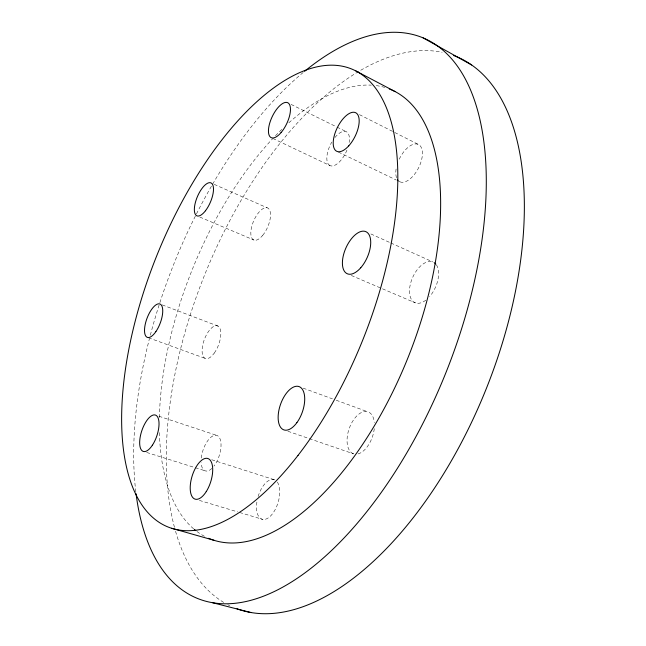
<?xml version="1.0" encoding="UTF-8"?>
<svg xmlns="http://www.w3.org/2000/svg" width="646" height="646" viewBox="0 0 646 646"><rect width="100%" height="100%" fill="white"/><g stroke="black" fill="none" stroke-linecap="round" stroke-linejoin="round"><path stroke-width="0.48" stroke-dasharray="3.23 2.42" d="M199.38 500.416L237.688 511.898M239.601 512.472L262.591 519.368M146.69 452.458L194.357 467.413M195.31 467.712L204.839 470.7M211.743 459.742L274.235 479.703M158.948 416.234L216.596 435.323M287.89 431.262L353.75 453.896M148.507 337.793L205.63 358.554M303.168 388.141L332.456 398.865M336.235 400.245L367.404 411.663M162.227 304.904L218.057 326.109M199.848 217.072L253.999 240.086M351.319 275.471L415.402 302.893M214.222 184.376L267.161 207.786M370.877 233.949L389.958 242.573M390.87 242.977L432.667 261.856M272.878 138.454L329.856 165.521A18.807 8.681 -64.3 0 0 347.104 149.791M338.48 152.117L396.119 179.968M397.015 180.404L399.721 181.712M291.096 104.402L336.146 126.681M337.042 127.125L346.054 131.582M359.442 114.633L418.648 144.583M436.413 264.868A22.271 12.427 -65.8 0 1 429.622 296.587M425.851 300.164A22.271 12.427 -65.8 0 1 410.153 285.128A22.271 12.427 -65.8 0 1 433.724 262.341M353.346 453.758A22.206 12.322 -71 0 1 353.386 420.118A22.206 12.322 -71 0 1 374.341 422.524M374.268 428.702A22.206 12.322 -71 0 1 357.973 453.936M277.287 482.077A20.68 10.425 -73.2 0 1 270.311 516.235A20.68 10.425 -73.2 0 1 256.963 501.53M258.125 496.516A20.68 10.425 -73.2 0 1 274.833 479.946M201.269 458.038A18.661 8.559 -72 0 1 211.371 436.882A18.661 8.559 -72 0 1 220.956 443.035A18.661 8.559 -72 0 1 213.923 466.154M211.848 468.455A18.661 8.559 -72 0 1 201.124 462.657M334.911 137.533A18.807 8.681 -64.3 0 1 349.163 142.411M329.904 165.546A18.807 8.681 -64.3 0 1 331.794 142.072M399.22 159.191A20.842 10.594 -63.2 0 1 418.471 144.494A20.842 10.594 -63.2 0 1 418.164 168.654A20.842 10.594 -63.2 0 1 398.937 181.235M396.539 177.787A20.842 10.594 -63.2 0 1 396.345 167.621M204.443 536.269A242.161 116.514 -68.2 0 1 196.57 531.214M193.622 528.832A242.161 116.514 -68.2 0 1 159.36 430.85M159.376 417.566A242.161 116.514 -68.2 0 1 272.782 138.567M275.495 135.717A242.161 116.514 -68.2 0 1 281.817 129.37M288.843 122.805A242.161 116.514 -68.2 0 1 371.297 85.143M376.247 85.611A242.161 116.514 -68.2 0 1 384.741 87.404M135.83 491.921A302.126 146.481 -68.2 0 1 149.379 338.884M150.34 335.177A302.126 146.481 -68.2 0 1 303.127 72.522M229.758 605.706A297.103 151.875 -68.2 0 1 227.804 604.721M223.718 602.419A297.103 151.875 -68.2 0 1 175.219 530.1M174.46 527.306A297.103 151.875 -68.2 0 1 236.759 207.875A297.103 151.875 -68.2 0 1 442.155 52.269M214.278 353.071A17.394 7.599 -69.5 0 0 217.815 325.988A17.394 7.599 -69.5 0 0 202.319 347.467A17.394 7.599 -69.5 0 0 214.278 353.071M262.72 235.33A17.45 7.639 -66.7 0 0 267.985 208.149A17.45 7.639 -66.7 0 0 251.31 228.418A17.45 7.639 -66.7 0 0 262.72 235.33"/><path stroke-width="0.97" d="M212.542 602.702L250.753 612.489M171.674 528.275L214.109 540.322M355.922 70.987L395.029 91.546M423.195 37.928L471.637 64.971M434.483 262.825A22.271 12.427 -65.8 0 1 435.824 264.093M398.049 180.42A20.842 10.594 -63.2 0 1 397.548 179.782M389.255 88.93A242.161 116.514 -68.2 0 1 407.812 358.126A242.161 116.514 -68.2 0 1 208.634 538.296M195.819 530.632A242.161 116.514 -68.2 0 1 194.268 529.373M304.573 71.326A302.126 146.481 -68.2 0 1 485.8 163.042A302.126 146.481 -68.2 0 1 331.027 550.99A302.126 146.481 -68.2 0 1 136.056 493.722M453.678 55.548A297.103 151.875 -68.2 0 1 487.843 384.733A297.103 151.875 -68.2 0 1 236.977 608.79M360.767 267.743A23.006 11.66 -66.1 0 0 366.185 231.809A23.006 11.66 -66.1 0 0 342.751 258.561A23.006 11.66 -66.1 0 0 360.767 267.743M296.894 422.637A22.941 11.563 -70.7 0 0 299.211 386.647A22.941 11.563 -70.7 0 0 278.208 415.394A22.941 11.563 -70.7 0 0 296.894 422.637M206.252 491.59A21.302 9.73 -72.6 0 0 207.875 458.507A21.302 9.73 -72.6 0 0 190.239 486.357A21.302 9.73 -72.6 0 0 206.252 491.59M152.367 445.239A19.17 7.946 -71.5 0 0 155.791 415.208A19.17 7.946 -71.5 0 0 139.867 439.272A19.17 7.946 -71.5 0 0 152.367 445.239M155.88 331.616A17.846 7.033 -69.3 0 0 160.143 304.072A17.846 7.033 -69.3 0 0 144.857 326.343A17.846 7.033 -69.3 0 0 155.88 331.616M205.46 210.766A17.902 7.066 -66.9 0 0 211.339 183.093A17.902 7.066 -66.9 0 0 194.971 204.209A17.902 7.066 -66.9 0 0 205.46 210.766M281.067 132.583A19.323 8.059 -64.7 0 0 288.076 102.908A19.323 8.059 -64.7 0 0 269.212 125.049A19.323 8.059 -64.7 0 0 281.067 132.583M348.751 145.859A21.48 9.892 -63.8 0 0 355.938 112.864A21.48 9.892 -63.8 0 0 333.893 137.251A21.48 9.892 -63.8 0 0 348.751 145.859M298.048 455.357A246.707 111.282 -68.2 0 0 355.445 70.737A246.707 111.282 -68.2 0 0 125.671 367.719A246.707 111.282 -68.2 0 0 298.048 455.357"/></g></svg>
